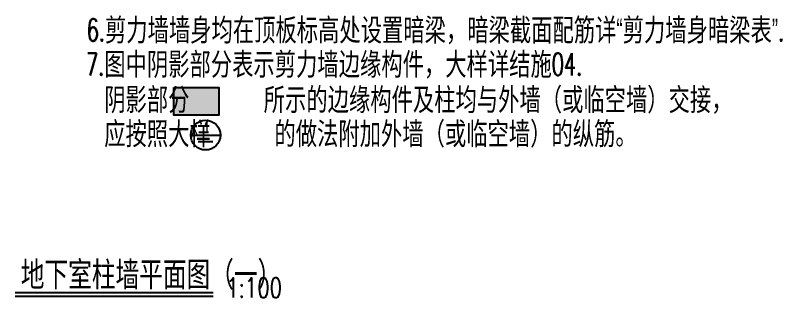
# Model space of a CAD drawing. Extents: x 387171 to 699106, y 11966 to 245688.
# Drawn here: x 668205 to 699106, y 182889 to 194257 of the extents above; entities that cross this region are included whole.
import ezdxf

# ---------------------------------------------------------------- set-up
doc = ezdxf.new("R2010")
doc.units = 0
doc.header["$LTSCALE"] = 100
doc.header["$MEASUREMENT"] = 0
doc.layers.add('NOTES', color=7, linetype='Continuous')
doc.layers.add('梁说明', color=2, linetype='Continuous')
doc.styles.get("Standard").update_dxf_attribs({"font": 'standard'})

msp = doc.modelspace()

# ---------------------------------------------------------------- hatches: boundary and pattern name
msp.add_hatch(color=256).paths.add_polyline_path([(674600, 191351.9), (676406, 191351.9), (676406, 190241.3), (674600, 190241.3)], flags=0)

# ---------------------------------------------------------------- linework, layer by layer
for p, q in [((675277.8, 189434.9), (676477.8, 189434.9)), ((675573.6, 189178.5), (676166, 189178.5))]:
    msp.add_line(p, q)
msp.add_lwpolyline([(674600, 191351.9), (676406, 191351.9), (676406, 190241.3), (674600, 190241.3)], close=True)
msp.add_circle((675877.8, 189434.9), 600)
at = {"layer": '梁说明'}
for points in [[(676175.8, 183085.3), (668204.9, 183085.3)], [(676175.8, 182935.3), (668204.9, 182935.3)]]:
    msp.add_lwpolyline(points, dxfattribs=at)

# ---------------------------------------------------------------- texts
at = {"width": 0.7}
for s, height, p in [('7.图中阴影部分表示剪力墙边缘构件，大样详结施04.', 900, (671053.2, 191840.4)), ('阴影部分       所示的边缘构件及柱均与外墙（或临空墙）交接，', 900, (671788.8, 190418.2)), ('应按照大样      的做法附加外墙（或临空墙）的纵筋。', 900, (671788.8, 189045.2)), ('1', 450, (675792.6, 189506.6))]:
    msp.add_text(s, height=height, dxfattribs=at).set_placement(p)
at = {"layer": 'NOTES', "width": 0.7}
msp.add_text('6.剪力墙墙身均在顶板标高处设置暗梁，暗梁截面配筋详“剪力墙身暗梁表”.', height=900, dxfattribs=at).set_placement((671081.5, 193220.5))
at = {"layer": '梁说明', "width": 0.7}
msp.add_text('地下室柱墙平面图（一）', height=1000, rotation=360, dxfattribs=at).set_placement((668424.3, 183331.5))
at = {"layer": '梁说明', "width": 0.8}
msp.add_text('1:100', height=800, dxfattribs=at).set_placement((676708.1, 182889.3))

doc.saveas('drawing.dxf')
